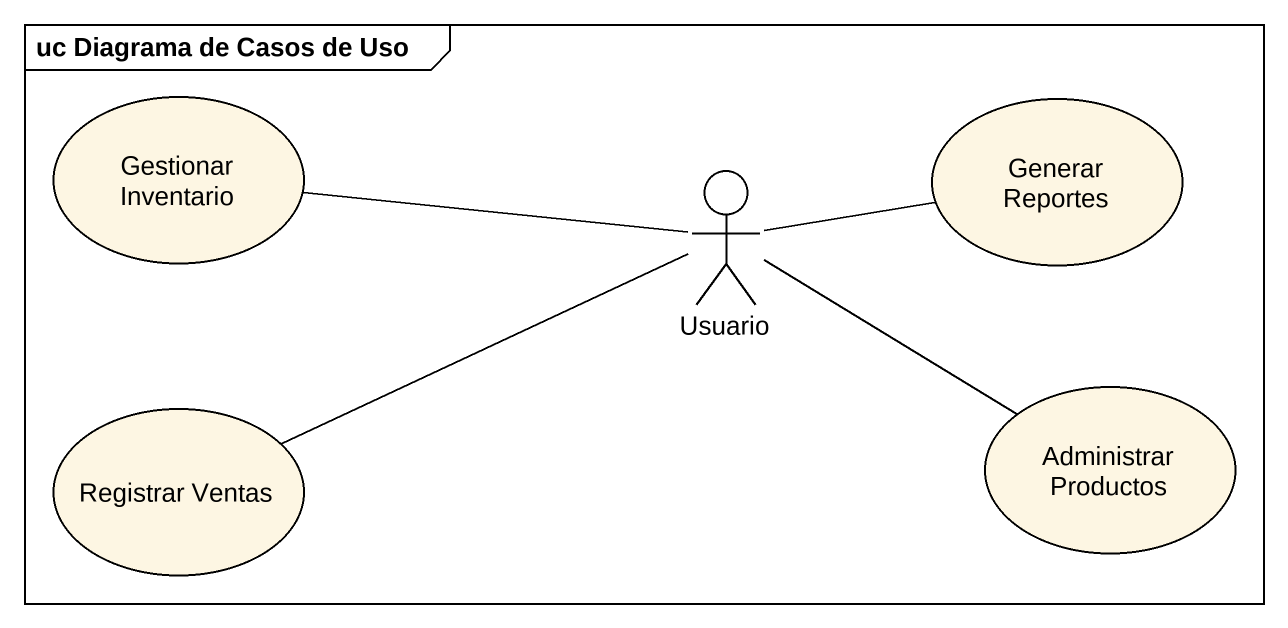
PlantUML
@startuml
mainframe uc Diagrama de Casos de Uso
usecase "Gestionar Inventario" as Gestionar_Inventario
usecase "Generar Reportes" as Generar_Reportes
actor Usuario
usecase "Registrar Ventas" as Registrar_Ventas
usecase "Administrar Productos" as Administrar_Productos
Usuario -left- Gestionar_Inventario
Usuario -right- Generar_Reportes
Usuario -left- Registrar_Ventas
Usuario -right- Administrar_Productos
@enduml
